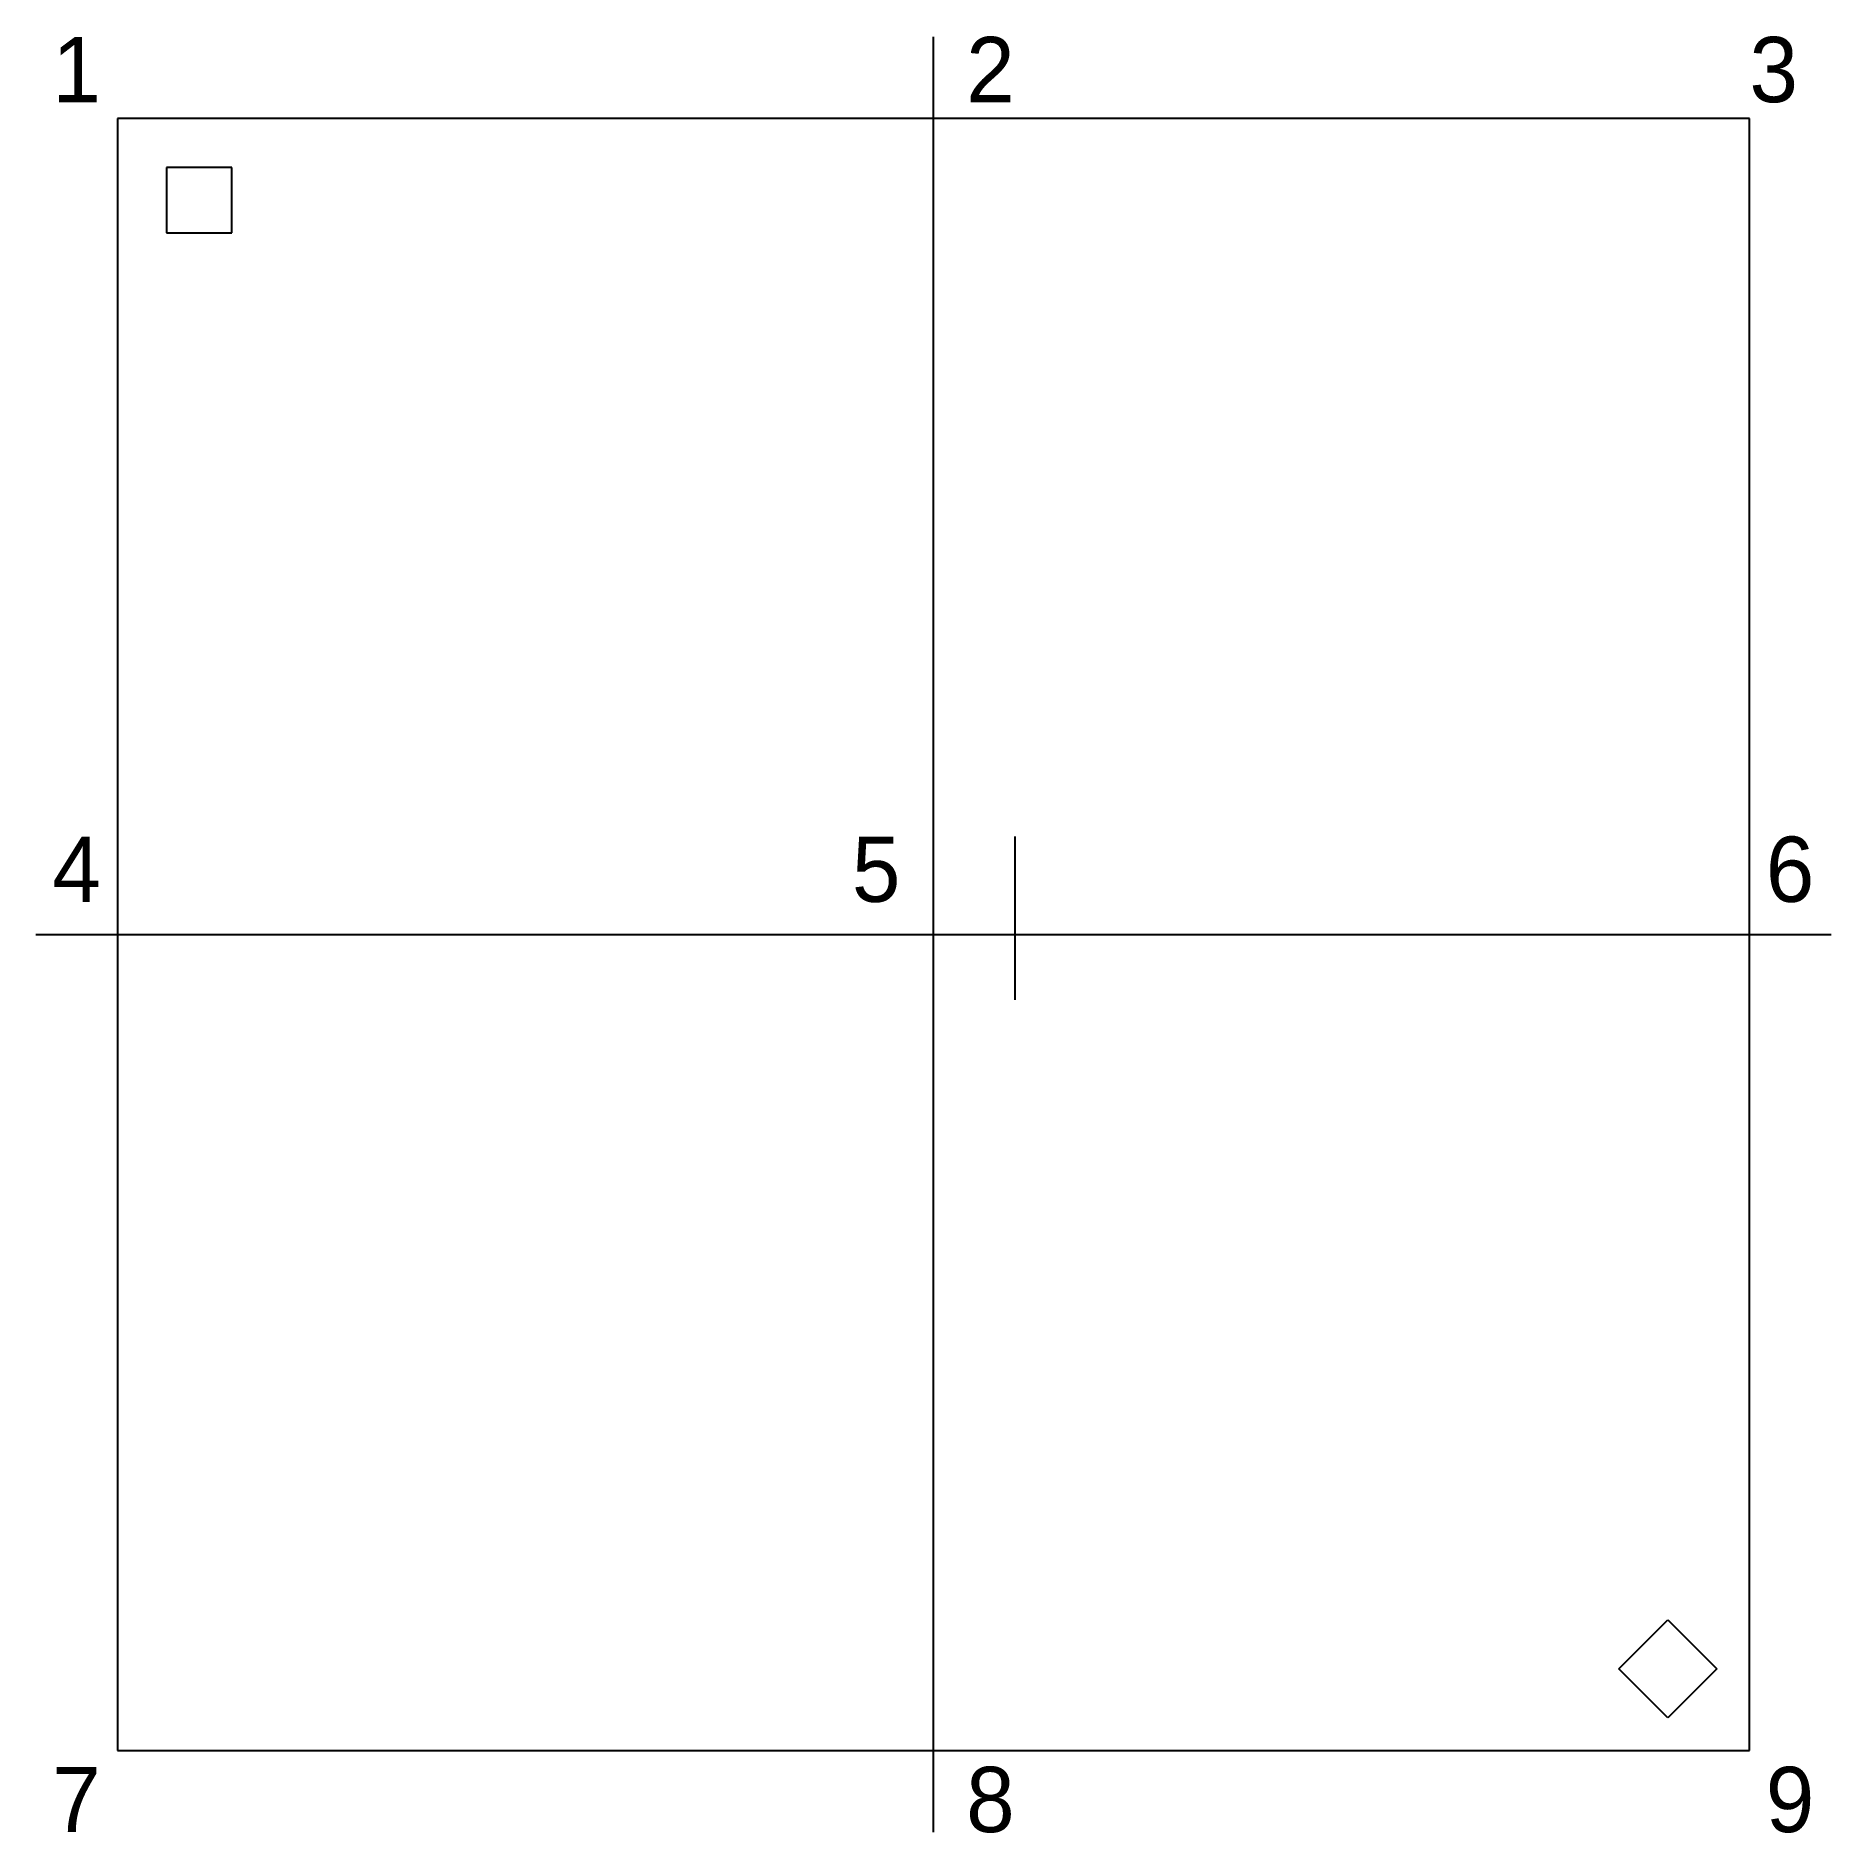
# Model space of a CAD drawing. Extents: x -27.5 to 27.5, y -27.5 to 27.5.
import ezdxf

# ---------------------------------------------------------------- set-up
doc = ezdxf.new("R2010")
doc.units = 0

msp = doc.modelspace()

# ---------------------------------------------------------------- linework, layer by layer
for p, q in [((0, -27.5), (0, 27.5)), ((25, 25), (-25, 25)), ((-25, 25), (-25, -25)), ((25, -25), (25, 25)), ((-21.5, 23.5), (-23.5, 23.5)), ((-23.5, 23.5), (-23.5, 21.5)), ((-21.5, 21.5), (-21.5, 23.5)), ((-23.5, 21.5), (-21.5, 21.5)), ((2.5, -2), (2.5, 3)), ((-27.5, 0), (27.5, 0)), ((21, -22.5), (22.5, -21)), ((22.5, -21), (24, -22.5)), ((22.5, -24), (21, -22.5)), ((24, -22.5), (22.5, -24)), ((-25, -25), (25, -25))]:
    msp.add_line(p, q)

# ---------------------------------------------------------------- texts
for s, p in [('2', (1, 25.5)), ('3', (25, 25.5)), ('1', (-27, 25.5)), ('4', (-27, 1)), ('5', (-2.5, 1)), ('6', (25.5, 1)), ('7', (-27, -27.5)), ('8', (1, -27.5)), ('9', (25.5, -27.5))]:
    msp.add_text(s, height=2).set_placement(p)

doc.saveas('drawing.dxf')
